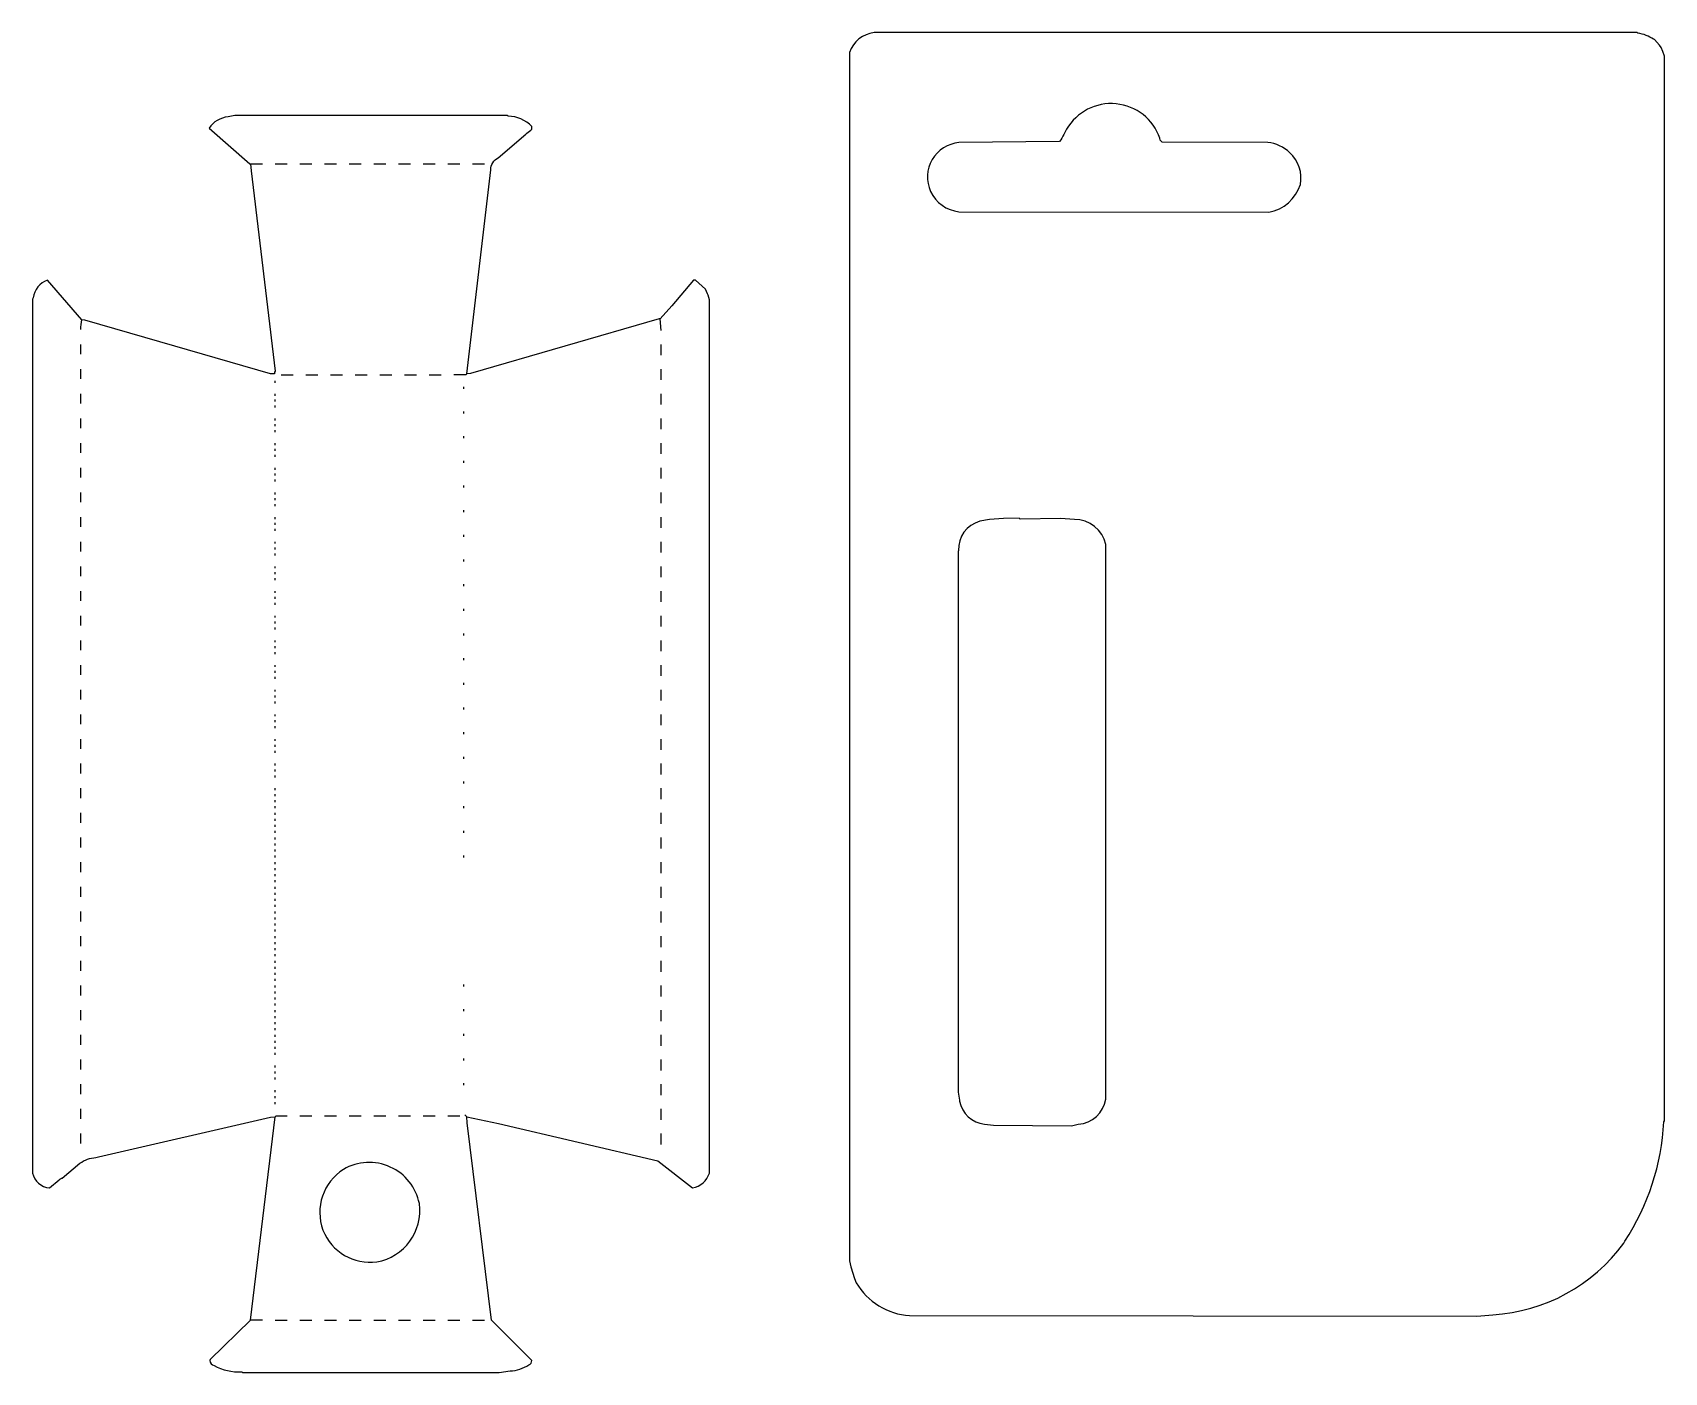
# Model space of a CAD drawing. Extents: x 85 to 1739, y 70 to 1428.
import ezdxf

# ---------------------------------------------------------------- set-up
doc = ezdxf.new("R2010")
doc.units = 0
doc.layers.get('0').update_dxf_attribs({"linetype": 'CONTINUOUS'})

msp = doc.modelspace()

# ---------------------------------------------------------------- linework, layer by layer
at = {"color": 250, "linetype": 'CONTINUOUS'}
for points in [[(1549, 127), (1564.970817, 128.466926, 0.225856), (1697.8, 201.1), (1699, 203, 0.133086), (1738.455172, 323.962069), (1739, 325), (1739, 1404), (1737.615385, 1408.923077), (1735.769231, 1412.846154), (1734.230769, 1415.153846), (1729, 1421), (1728.153846, 1421.230769, 0.117727), (1712.076923, 1427.384615), (1711, 1428), (938, 1428, 0.287187), (913, 1408), (913, 183), (914.405405, 177.067568), (918.2, 165.1), (919.8, 160.9, 0.247423), (974.000867, 127.49913), (1549, 127)], [(525, 1082), (549.430769, 1288.946154, -0.291933), (557, 1301), (585, 1325, -0.09902), (590, 1329), (591, 1330), (591, 1333, 0.191025), (567.067568, 1343.405405), (566, 1344), (290, 1344), (283.06, 1342.58, 0.23957), (264, 1331), (305, 1295), (318, 1295)], [(1338, 1246, 0.282368), (1370, 1274, 0.266623), (1359.204918, 1306.245902, 0.183739), (1336.995414, 1316.504672), (1230, 1317), (1228, 1319), (1227.7, 1320.9, 0.64145), (1133, 1330), (1130.2, 1324.9, -0.065961), (1125.995193, 1317.495099), (1024.004807, 1316.504901, 0.516468), (995.2, 1267.1, 0.266668), (1024.001582, 1246.498408), (1338, 1246)], [(306, 1295), (306.569231, 1287.946154), (331, 1085), (330.3, 1083.9), (330, 1082), (326, 1082), (229.088235, 1110.352941), (137.911765, 1136.647059), (135, 1137), (100, 1177, 0.301275), (85.647059, 1159.088235), (85, 1158), (85, 272, 0.325789), (102, 257), (112, 265, -0.184026), (115, 267), (133, 282, -0.150305), (149.088235, 287.647059), (151.911765, 288.352941), (326.067568, 328.594595), (331, 329), (332, 330), (343, 330)], [(523, 331), (525, 329), (557.088235, 322.352941), (718.793103, 284.482759), (754, 257, 0.275844), (771, 272), (771, 1157), (769.615385, 1161.923077), (769.2, 1163.1), (767, 1168), (757, 1177), (755, 1177), (733, 1151), (721, 1138), (720.1, 1137.8), (528.923077, 1082.384615), (525, 1082), (524, 1081), (512, 1081)], [(134, 1127, -0.088179), (135, 1137)], [(1138, 320), (1144.94, 321.42, 0.335593), (1173, 347), (1173, 909, 0.353504), (1140.969027, 934.535398), (1127.030973, 935.464602), (1086, 935), (1085, 936), (1068.969027, 935.464602), (1055.030973, 934.535398), (1045.088235, 932.647059, 0.355927), (1023.569231, 903.053846), (1023, 902), (1023, 354), (1024.430769, 346.053846), (1024.647059, 344.911765, 0.338231), (1049.911765, 321.647059), (1059.006171, 320.493673), (1138, 320)], [(318, 123), (306, 123), (265, 83), (264.5, 82, 0.321157), (268.9, 76.8, 0.136101), (296.962069, 70.544828), (298, 70), (558, 70), (568.959016, 71.45082, 0.142153), (588.1, 77.8, 0.316445), (591, 82), (550, 123), (525.42, 323.06), (525, 329)], [(434, 182, 0.399708), (477, 241, 0.514007), (400.1, 275.8, 0.353229), (379.3, 214.1, 0.345108), (434, 182)]]:
    msp.add_lwpolyline(points, format="xyb", dxfattribs=at)
for points in [[(331, 1295), (343, 1295)], [(356, 1295), (368, 1295)], [(381, 1295), (393, 1295)], [(406, 1295), (418, 1295)], [(431, 1295), (443, 1295)], [(456, 1295), (468, 1295)], [(481, 1295), (493, 1295)], [(506, 1295), (518, 1295)], [(531, 1295), (543, 1295)], [(722, 1126), (721, 1138)], [(134, 1102), (134, 1112)], [(722, 1101), (722, 1112)], [(134, 1077), (134, 1087)], [(337, 1081), (349, 1081)], [(362, 1081), (374, 1081)], [(387, 1081), (399, 1081)], [(412, 1081), (424, 1081)], [(437, 1081), (449, 1081)], [(462, 1081), (474, 1081)], [(487, 1081), (499, 1081)], [(722, 1076), (722, 1087)], [(134, 1052), (134, 1062)], [(331, 1073), (331, 1075)], [(331, 1060), (331, 1062)], [(522, 1067), (522, 1069)], [(722, 1051), (722, 1062)], [(331, 1054), (331, 1056)], [(331, 1048), (331, 1050)], [(522, 1042), (522, 1044)], [(134, 1027), (134, 1037)], [(331, 1035), (331, 1037)], [(331, 1029), (331, 1031)], [(722, 1026), (722, 1037)], [(134, 1002), (134, 1012)], [(331, 1023), (331, 1025)], [(331, 1010), (331, 1012)], [(522, 1017), (522, 1019)], [(722, 1001), (722, 1012)], [(331, 1004), (331, 1006)], [(331, 998), (331, 1000)], [(522, 992), (522, 994)], [(134, 977), (134, 987)], [(331, 985), (331, 987)], [(331, 979), (331, 981)], [(722, 976), (722, 987)], [(134, 952), (134, 962)], [(331, 973), (331, 975)], [(331, 960), (331, 962)], [(522, 967), (522, 969)], [(722, 951), (722, 962)], [(331, 954), (331, 956)], [(331, 948), (331, 950)], [(522, 942), (522, 944)], [(134, 927), (134, 937)], [(331, 935), (331, 937)], [(331, 929), (331, 931)], [(722, 926), (722, 937)], [(134, 902), (134, 912)], [(331, 923), (331, 925)], [(331, 910), (331, 912)], [(522, 917), (522, 919)], [(722, 901), (722, 912)], [(331, 904), (331, 906)], [(331, 898), (331, 900)], [(522, 892), (522, 894)], [(134, 877), (134, 887)], [(331, 885), (331, 887)], [(331, 879), (331, 881)], [(722, 876), (722, 887)], [(134, 852), (134, 862)], [(331, 873), (331, 875)], [(331, 860), (331, 862)], [(522, 867), (522, 869)], [(722, 851), (722, 862)], [(331, 854), (331, 856)], [(331, 848), (331, 850)], [(522, 842), (522, 844)], [(134, 827), (134, 837)], [(331, 835), (331, 837)], [(331, 829), (331, 831)], [(722, 826), (722, 837)], [(134, 802), (134, 812)], [(331, 823), (331, 825)], [(331, 810), (331, 812)], [(522, 817), (522, 819)], [(722, 801), (722, 812)], [(331, 804), (331, 806)], [(331, 798), (331, 800)], [(522, 792), (522, 794)], [(134, 777), (134, 787)], [(331, 785), (331, 787)], [(331, 779), (331, 781)], [(722, 776), (722, 787)], [(134, 752), (134, 762)], [(331, 773), (331, 775)], [(331, 760), (331, 762)], [(522, 767), (522, 769)], [(722, 751), (722, 762)], [(331, 754), (331, 756)], [(331, 748), (331, 750)], [(134, 727), (134, 737)], [(331, 735), (331, 737)], [(331, 729), (331, 731)], [(522, 742), (522, 744)], [(722, 726), (722, 737)], [(134, 702), (134, 712)], [(331, 723), (331, 725)], [(331, 710), (331, 712)], [(522, 717), (522, 719)], [(722, 701), (722, 712)], [(331, 704), (331, 706)], [(331, 698), (331, 700)], [(134, 677), (134, 687)], [(331, 685), (331, 687)], [(331, 679), (331, 681)], [(522, 692), (522, 694)], [(722, 676), (722, 687)], [(134, 652), (134, 662)], [(331, 673), (331, 675)], [(331, 660), (331, 662)], [(522, 667), (522, 669)], [(722, 651), (722, 662)], [(331, 654), (331, 656)], [(331, 648), (331, 650)], [(134, 627), (134, 637)], [(331, 642), (331, 644)], [(331, 635), (331, 637)], [(331, 629), (331, 631)], [(522, 642), (522, 644)], [(722, 626), (722, 637)], [(134, 602), (134, 612)], [(331, 623), (331, 625)], [(331, 617), (331, 619)], [(331, 610), (331, 612)], [(522, 617), (522, 619)], [(722, 601), (722, 612)], [(331, 604), (331, 606)], [(331, 598), (331, 600)], [(134, 577), (134, 587)], [(331, 592), (331, 594)], [(331, 585), (331, 587)], [(331, 579), (331, 581)], [(522, 592), (522, 594)], [(722, 576), (722, 587)], [(331, 573), (331, 575)], [(331, 567), (331, 569)], [(134, 552), (134, 562)], [(331, 560), (331, 562)], [(331, 554), (331, 556)], [(331, 548), (331, 550)], [(722, 551), (722, 562)], [(134, 527), (134, 537)], [(331, 542), (331, 544)], [(331, 535), (331, 537)], [(331, 529), (331, 531)], [(722, 526), (722, 537)], [(331, 523), (331, 525)], [(331, 517), (331, 519)], [(134, 502), (134, 512)], [(331, 510), (331, 512)], [(331, 504), (331, 506)], [(331, 498), (331, 500)], [(722, 501), (722, 512)], [(134, 477), (134, 487)], [(331, 492), (331, 494)], [(331, 485), (331, 487)], [(331, 479), (331, 481)], [(722, 476), (722, 487)], [(331, 473), (331, 475)], [(331, 467), (331, 469)], [(134, 452), (134, 462)], [(331, 460), (331, 462)], [(331, 454), (331, 456)], [(331, 448), (331, 450)], [(522, 461), (522, 463)], [(722, 451), (722, 462)], [(134, 427), (134, 437)], [(331, 442), (331, 444)], [(331, 435), (331, 437)], [(331, 429), (331, 431)], [(522, 436), (522, 438)], [(722, 426), (722, 437)], [(331, 423), (331, 425)], [(331, 417), (331, 419)], [(134, 402), (134, 412)], [(331, 410), (331, 412)], [(331, 404), (331, 406)], [(331, 398), (331, 400)], [(522, 411), (522, 413)], [(722, 401), (722, 412)], [(134, 377), (134, 387)], [(331, 392), (331, 394)], [(331, 379), (331, 381)], [(522, 386), (522, 388)], [(722, 376), (722, 387)], [(331, 373), (331, 375)], [(331, 367), (331, 369)], [(134, 352), (134, 362)], [(331, 354), (331, 356)], [(331, 348), (331, 350)], [(522, 361), (522, 363)], [(722, 351), (722, 362)], [(134, 327), (134, 337)], [(331, 342), (331, 344)], [(722, 326), (722, 337)], [(306, 123), (331, 329)], [(356, 330), (368, 330)], [(381, 330), (393, 330)], [(406, 330), (418, 330)], [(431, 330), (443, 330)], [(456, 330), (468, 330)], [(481, 330), (493, 330)], [(506, 330), (518, 330)], [(134, 302), (134, 312)], [(722, 301), (722, 312)], [(331, 123), (343, 123)], [(356, 123), (368, 123)], [(381, 123), (393, 123)], [(406, 123), (418, 123)], [(431, 123), (443, 123)], [(456, 123), (468, 123)], [(481, 123), (493, 123)], [(506, 123), (518, 123)], [(531, 123), (543, 123)]]:
    msp.add_lwpolyline(points, dxfattribs=at)

doc.saveas('drawing.dxf')
